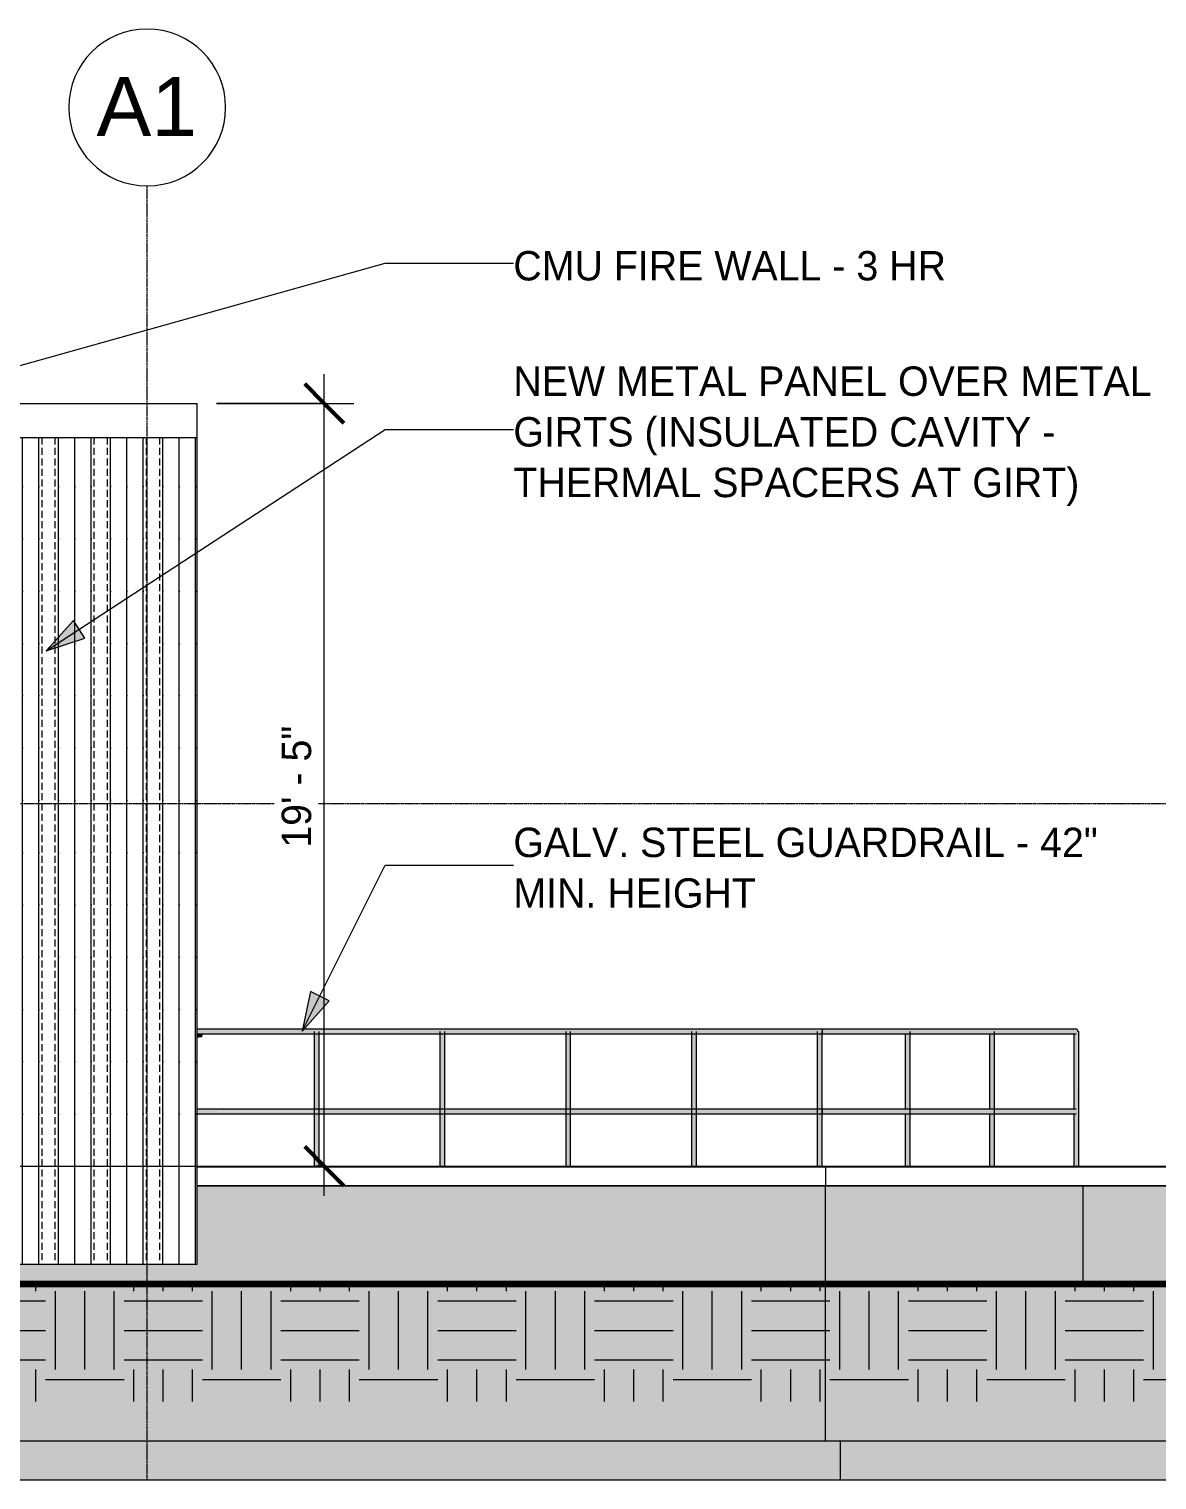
# Model space of a CAD drawing. Header units: inches. Extents: x 1352 to 4245, y -195 to 444.
# Drawn here: x 3530.3 to 3875.4, y -96 to 348 of the extents above; entities that cross this region are included whole.
import ezdxf

# ---------------------------------------------------------------- set-up
doc = ezdxf.new("R2010")
doc.units = ezdxf.units.IN
doc.header["$MEASUREMENT"] = 0
doc.linetypes.add('Aligning Line 1_8_', pattern=[0.25, 0.125, -0.125])
doc.linetypes.add('Grid Line 1_2_', pattern=[0.8749999999999999, 0.4999999999999999, -0.125, 0.125, -0.125])
for name, color, linetype, lineweight in [('A-ANNO-DIMS', 211, 'Continuous', 9), ('A-ANNO-DIMS-96', 211, 'Continuous', 9), ('A-DOOR', 31, 'Continuous', 13), ('A-DOOR-6', 31, 'Continuous', 9), ('A-FLOR', 192, 'Continuous', 13), ('A-FLOR-HRAL', 11, 'Continuous', 9), ('A-FLOR-LEVL-1', 51, 'Grid Line 1_2_', 9), ('A-ROOF', 132, 'Continuous', 13), ('A-WALL', 113, 'Continuous', 13), ('A-WALL-PATT-2', 50, 'Continuous', 13), ('A-WALL-PATT-4', 111, 'Continuous', 9), ('C-TOPO', 7, 'Continuous', 9), ('C-TOPO-1', 7, 'Continuous', 140), ('C-TOPO-4', 9, 'Continuous', 9), ('C-TOPO-5', 173, 'Continuous', 9), ('G-ANNO-SYMB', 111, 'Aligning Line 1_8_', 9), ('G-ANNO-TEXT', 231, 'Continuous', 9), ('S-FNDN-1', 50, 'Continuous', 13), ('S-FNDN-4', 254, 'Continuous', 13), ('S-FNDN-5', 163, 'Continuous', 13), ('S-GRID-1', 1, 'Grid Line 1_2_', 9), ('S-GRID-IDEN', 1, 'Continuous', 9)]:
    doc.layers.add(name, color=color, linetype=linetype, lineweight=lineweight)
doc.styles.add('Arial', font='arial.ttf', dxfattribs={"height": 17.99999999999998})
doc.styles.add('Century Gothic_1', font='ufonts.com_century-gothic.ttf', dxfattribs={"height": 8.999999999999991})
doc.dimstyles.new('OD__1__Tol__', dxfattribs={"dimscale": 12, "dimtxt": 9.39751442745773, "dimasz": 1, "dimexe": 0.75, "dimexo": 0.5000000000000002, "dimgap": 0.125, "dimtad": 1, "dimdec": 0, "dimzin": 3, "dimdsep": 46, "dimlunit": 4, "dimtxsty": 'Century Gothic_1', "dimblk1": 'OBLIQUE', "dimblk2": 'OBLIQUE', "dimsah": 1, "dimcen": 0.09, "dimdle": 0.75, "dimazin": 0, "dimtfac": 1, "dimtdec": 4, "dimtix": 1, "dimtmove": 0, "dimatfit": 3, "dimfxl": 1, "dimtvp": 1, "dimtfill": 1, "dimfrac": 2, "dimtolj": 1, "dimtzin": 0, "dimarcsym": 2})

# ---------------------------------------------------------------- blocks, each defined once
blk = doc.blocks.new('Railing - Lapeyre - 1 1_2_ Post-1355937-BUILDING SECTION - EAST_WEST - LOOKING SOUTH')
at = {"layer": 'A-FLOR-HRAL'}
h = blk.add_hatch(color=256, dxfattribs=at)
h.paths.add_polyline_path([(3825.032381609259, -0.1249999999999929), (3825.424950994021, -0.1249999999999929), (3825.424950994021, 16.75000000000376), (3825.070095105983, 16.37500000000103), (3824.684042846394, 16.10048094716177), (3824.370236606445, 16), (3824.207872966668, 16), (3824.212760514712, -0.1249999999999929), (3824.874366831841, -0.1249999999999929)], flags=0)
h.paths.add_polyline_path([(3825.424950994021, 16.75000000000376), (3825.424950994021, 41.25000000000023), (3825.070095105983, 40.87500000000261), (3824.684042846394, 40.60048094716268), (3824.370236606445, 40.50000000000006), (3824.207872966668, 40.50000000000006), (3824.238424052859, 17.49999999999983), (3824.512093414727, 17.47444436971699), (3824.874366831841, 17.28033008588932), (3825.257889110396, 16.94411428383006), (3825.337421313078, 16.85170339853096)], flags=0)
h = blk.add_hatch(color=256, dxfattribs=at)
h.paths.add_polyline_path([(3825.424950994021, -0.1249999999999929), (3825.699464358009, -0.1249999999999929), (3825.675891290183, 16.29937888544982), (3825.559895765573, 16.55588571617097), (3825.424950994021, 16.75000000000376), (3825.424950994021, 6.154484596128618)], flags=0)
h.paths.add_polyline_path([(3825.424950994021, 16.75000000000376), (3825.653527161877, 17.12499999999728), (3825.699464358009, 17.43018071964667), (3825.699464358009, 40.71966991411082), (3825.559895765573, 41.05588571617179), (3825.424950994021, 41.25000000000023), (3825.424950994021, 16.88241753460102)], flags=0)
for p, q in [((3824.203668662338, 40.52899057641497), (3824.203668662338, 17.47100942358475)), ((3825.703668662339, -0.1249999999999929), (3825.703668662339, 41.25000000000023)), ((3824.203668662338, 16.02899057641492), (3824.203668662338, -0.1249999999999929))]:
    blk.add_line(p, q, dxfattribs=at)
blk = doc.blocks.new('Railing - Lapeyre - 1 1_2_ Post-V3-BUILDING SECTION - EAST_WEST - LOOKING SOUTH')
at = {"layer": 'A-FLOR-HRAL'}
h = blk.add_hatch(color=256, dxfattribs=at)
h.paths.add_polyline_path([(3733.720597871222, -0.1249999999999929), (3733.758000379569, -0.1249999999999929), (3733.758000379569, 16.75000000000495), (3733.008000379569, 15.99999999999983), (3733.033556009852, -0.1249999999999929), (3733.563886095742, -0.1249999999999929)], flags=0)
h.paths.add_polyline_path([(3733.758000379569, 16.75000000000495), (3733.758000379569, 41.25000000000023), (3733.008000379569, 40.49999999999989), (3733.033556009852, 17.47444436971682), (3733.656296981038, 16.85170339852994)], flags=0)
h = blk.add_hatch(color=256, dxfattribs=at)
h.paths.add_polyline_path([(3733.914712155049, -0.1249999999999929), (3734.508000379569, -0.1249999999999929), (3734.482444749286, 16.02555563028301), (3733.758000379569, 16.75000000000495), (3733.758000379569, -0.1249999999999929)], flags=0)
h.paths.add_polyline_path([(3733.758000379569, 16.75000000000495), (3734.508000379569, 17.5), (3734.482444749286, 40.52555563028307), (3733.758000379574, 41.25000000000023), (3733.758000379569, 38.15898459612865)], flags=0)
for p, q in [((3733.008000379569, 41.25000000000023), (3733.008000379569, -0.1249999999999929)), ((3734.508000379569, -0.1249999999999929), (3734.508000379569, 41.25000000000023))]:
    blk.add_line(p, q, dxfattribs=at)
blk = doc.blocks.new('Railing - Lapeyre - 1 1_2_ Post-V4-BUILDING SECTION - EAST_WEST - LOOKING SOUTH')
at = {"layer": 'A-FLOR-HRAL'}
h = blk.add_hatch(color=256, dxfattribs=at)
h.paths.add_polyline_path([(3850.839168049287, -0.1249999999999929), (3851.231737434049, -0.1249999999999929), (3851.231737434049, 16.75), (3850.876881546012, 16.37500000000052), (3850.490829286422, 16.10048094716126), (3850.177023046473, 16), (3850.014659406696, 16), (3850.019546954739, -0.1249999999999929), (3850.681153271869, -0.1249999999999929)], flags=0)
h.paths.add_polyline_path([(3851.231737434049, 16.75), (3851.215678878013, 41.23134107531538), (3850.876881546012, 40.8750000000021), (3850.490829286422, 40.60048094716217), (3850.177023046473, 40.50000000000006), (3850.01473093179, 40.50000000000006), (3850.045210492887, 17.49999999999983), (3850.318879854754, 17.47444436971717), (3850.681153271869, 17.28033008589), (3851.064675550424, 16.94411428382699), (3851.144207753107, 16.85170339853062)], flags=0)
blk.add_hatch(color=256, dxfattribs=at).paths.add_polyline_path([(3851.231737434049, -0.1249999999999929), (3851.506250798036, -0.1249999999999929), (3851.506250798036, 41.25000000000023), (3851.231737434049, 41.25000000000023), (3851.231737434049, 6.154484596128618)], flags=0)
for p, q in [((3850.010455102366, 40.52899057641446), (3850.010455102366, 17.47100942358509)), ((3851.23173743405, 41.25000000000043), (3851.510455102367, 41.25000000000043)), ((3851.510455102366, -0.1249999999999929), (3851.510455102366, 41.25000000000023)), ((3850.010455102366, 16.02899057641475), (3850.010455102366, -0.1249999999999929))]:
    blk.add_line(p, q, dxfattribs=at)
blk = doc.blocks.new('Railing - Railing-1341484-BUILDING SECTION - EAST_WEST - LOOKING SOUTH')
at = {"layer": 'A-FLOR-HRAL'}
for points in [[(3601.554049697631, 41.24999999999982), (3773.124025957633, 41.24999999999982), (3773.088512415823, 41.62499999999905), (3772.99148761524, 41.89951905283822), (3772.858949272848, 41.99999999999991), (3581.703253864445, 41.97444436971673), (3581.703253864445, 41.24999999999982), (3591.102330947631, 41.24999999999982)], [(3789.684987197631, 41.24999999999982), (3851.23173743405, 41.24999999999982), (3851.168597573959, 41.62500000000008), (3850.996096268208, 41.89951905283822), (3850.882431945428, 41.97444436971656), (3850.760455102367, 41.99999999999991), (3772.927556167284, 41.97444436971656), (3773.046386794193, 41.78033008588974), (3773.11499368863, 41.4441142838269), (3773.124025957633, 41.24999999999982), (3779.233268447631, 41.24999999999982)]]:
    blk.add_hatch(color=256, dxfattribs=at).paths.add_polyline_path(points, flags=0)
h = blk.add_hatch(color=256, dxfattribs=at)
h.paths.add_polyline_path([(3772.240437008355, 41.24999999999982), (3772.959469358476, 40.5629567222194), (3773.046386794193, 40.71966991410999), (3773.11499368863, 41.05588571617283), (3773.124025957633, 41.24999999999982), (3772.434551292178, 41.24999999999982)], flags=0)
h.paths.add_polyline_path([(3771.490437008351, 40.49999999999999), (3772.240437008355, 41.24999999999982), (3733.758000379569, 41.24999999999982), (3734.50800037957, 40.49999999999999), (3768.781549697631, 40.49999999999999)], flags=0)
h.paths.add_polyline_path([(3695.275563750789, 41.24999999999982), (3696.025563750789, 40.49999999999999), (3733.049029453904, 40.54102907433516), (3733.758000379569, 41.24999999999982), (3695.469678034616, 41.24999999999982)], flags=0)
h.paths.add_polyline_path([(3656.793127122006, 41.24999999999982), (3657.543127122006, 40.49999999999999), (3694.551119381072, 40.52555563028334), (3695.275563750789, 41.24999999999982), (3656.987241405833, 41.24999999999982)], flags=0)
h.paths.add_polyline_path([(3619.060690493226, 40.49999999999999), (3656.068682752289, 40.52555563028334), (3656.793127122006, 41.24999999999982), (3618.349376541483, 41.21131395176172), (3619.040326209434, 40.52036428379125)], flags=0)
h.paths.add_polyline_path([(3617.560690493225, 40.49999999999999), (3618.310690493226, 41.24999999999982), (3581.703253864445, 41.24811697231515), (3581.703253864445, 40.49999999999999), (3601.554049697631, 40.49999999999999)], flags=0)
h = blk.add_hatch(color=256, dxfattribs=at)
h.paths.add_polyline_path([(3799.618164553986, 41.24999999999982), (3773.124025957633, 41.24999999999982), (3773.088512415823, 40.87500000000033), (3772.99148761524, 40.60048094716151), (3772.969323113617, 40.52555563028334), (3772.990437008351, 40.50004306718744), (3798.705306974696, 40.52555563028334), (3799.06758039181, 40.71966991410999), (3799.507546261521, 41.12146924148924)], flags=0)
h.paths.add_polyline_path([(3825.424950994015, 41.24999999999982), (3799.618164553986, 41.24999999999982), (3799.846740721848, 40.87500000000016), (3799.892677917978, 40.60048094716151), (3799.892677917978, 40.49999999999999), (3824.512093414726, 40.52555563028334), (3824.87436683184, 40.71966991411033), (3825.257889110393, 41.05588571617283), (3825.369641847784, 41.18573462074428)], flags=0)
h.paths.add_polyline_path([(3849.810262323699, 40.49999999999999), (3850.318879854756, 40.52555563028334), (3850.68115327187, 40.71966991411033), (3851.064675550424, 41.05588571617283), (3851.23173743405, 41.24999999999982), (3825.424950994015, 41.24999999999982), (3825.668521642674, 40.82429829884381), (3825.699464358008, 40.5762028172084), (3825.699464358008, 40.49999999999999), (3831.491862197631, 40.49999999999999)], flags=0)
h = blk.add_hatch(color=256, dxfattribs=at)
h.paths.add_polyline_path([(3772.240437008355, 16.74999999999994), (3773.124025957633, 16.74999999999994), (3773.088512415823, 17.12499999999909), (3772.959469358476, 17.43704327778044), (3772.944741176409, 17.45430416805743), (3772.433867249541, 16.94343024119132)], flags=0)
h.paths.add_polyline_path([(3733.758000379574, 16.74999999999994), (3772.240437008355, 16.74999999999994), (3771.490437008351, 17.49999999999977), (3734.467521700704, 17.45952132113353), (3733.912744572522, 16.90474419295304)], flags=0)
h.paths.add_polyline_path([(3695.275563750793, 16.74999999999994), (3733.758000379574, 16.74999999999994), (3733.008000379569, 17.49999999999977), (3696.000008120505, 17.47444436971642), (3695.391621895505, 16.86605814471477)], flags=0)
h.paths.add_polyline_path([(3656.793127122026, 16.74999999999994), (3695.275563750793, 16.74999999999994), (3694.525563750788, 17.49999999999977), (3657.517571491724, 17.47444436971642), (3656.870499218501, 16.82737209647649)], flags=0)
h.paths.add_polyline_path([(3618.310690493246, 16.74999999999994), (3656.793127122026, 16.74999999999994), (3656.043127122006, 17.49999999999977), (3619.035134862942, 17.47444436971659), (3618.349376541483, 16.78868604823822)], flags=0)
h.paths.add_polyline_path([(3581.703253864445, 16.74999999999994), (3618.27208207037, 16.78860842283609), (3617.560690493225, 17.49999999999977), (3581.703253864445, 17.47444436971659), (3581.703253864445, 16.75188302768469)], flags=0)
h = blk.add_hatch(color=256, dxfattribs=at)
h.paths.add_polyline_path([(3772.240437008355, 16.74999999999994), (3772.959469358476, 16.06295672221944), (3773.046386794193, 16.21966991411011), (3773.11499368863, 16.55588571617295), (3773.124025957633, 16.74999999999994)], flags=0)
h.paths.add_polyline_path([(3771.490437008351, 15.99999999999994), (3772.240437008355, 16.74999999999994), (3733.758000379574, 16.74999999999994), (3734.50800037957, 15.99999999999994), (3768.781549697631, 15.99999999999994)], flags=0)
h.paths.add_polyline_path([(3695.275563750793, 16.74999999999994), (3696.025563750789, 15.99999999999994), (3733.049029453904, 16.04102907433503), (3733.758000379574, 16.74999999999994), (3706.071237197631, 16.74999999999994)], flags=0)
h.paths.add_polyline_path([(3664.264362197631, 15.99999999999994), (3694.551119381072, 16.02555563028329), (3695.275563750793, 16.74999999999994), (3656.793127122026, 16.74999999999994), (3657.543127122006, 15.99999999999994)], flags=0)
h.paths.add_polyline_path([(3618.310690493246, 16.74999999999994), (3619.060690493226, 15.99999999999994), (3656.068682752289, 16.02555563028329), (3656.793127122026, 16.74999999999994), (3622.457487197631, 16.74999999999994)], flags=0)
h.paths.add_polyline_path([(3601.554049697631, 15.99999999999994), (3617.586246123508, 16.02555563028312), (3618.310690493246, 16.74999999999994), (3581.703253864445, 16.74811697231518), (3581.703253864445, 15.99999999999994)], flags=0)
h = blk.add_hatch(color=256, dxfattribs=at)
h.paths.add_polyline_path([(3825.424950994015, 16.74999999999994), (3851.23173743405, 16.74999999999994), (3850.876148841636, 17.12558147466978), (3850.489713956862, 17.40000504700532), (3850.177023046474, 17.49999999999977), (3825.699464358008, 17.47444436971642), (3825.668521642674, 17.17570170115595), (3825.559895765577, 16.94411428382693), (3825.469454709746, 16.81401735173551)], flags=0)
h.paths.add_polyline_path([(3799.618164553986, 16.74999999999994), (3799.263308665952, 17.1249999999996), (3798.877256406363, 17.39951905283834), (3798.563450166414, 17.49999999999977), (3772.964881378068, 17.46472928753701), (3772.954751347146, 17.44257261436217), (3773.046386794193, 17.28033008588977), (3773.11499368863, 16.94411428382693), (3773.124025957633, 16.74999999999994), (3799.515155708056, 16.74999999999994)], flags=0)
h.paths.add_polyline_path([(3825.424950994015, 16.74999999999994), (3825.00454338747, 17.17702188652174), (3824.625961451649, 17.42482746394336), (3824.370236606443, 17.49999999999977), (3799.892677917978, 17.47444436971642), (3799.876901116651, 17.22698307928851), (3799.753109325546, 16.94411428382693), (3799.618164553986, 16.74999999999994), (3825.321942148087, 16.74999999999994)], flags=0)
h = blk.add_hatch(color=256, dxfattribs=at)
h.paths.add_polyline_path([(3799.618164553986, 16.74999999999994), (3773.124025957633, 16.74999999999994), (3773.088512415823, 16.37500000000045), (3772.99148761524, 16.10048094716137), (3772.969323113617, 16.02555563028329), (3772.990437008351, 16.00004306718739), (3798.705306974696, 16.02555563028329), (3799.06758039181, 16.21966991411011), (3799.507546261521, 16.62146924148919)], flags=0)
h.paths.add_polyline_path([(3825.424950994015, 16.74999999999994), (3799.618164553986, 16.74999999999994), (3799.846740721848, 16.37500000000028), (3799.892677917978, 16.10048094716137), (3799.892677917978, 15.99999999999994), (3824.512093414726, 16.02555563028329), (3824.87436683184, 16.21966991411028), (3825.257889110393, 16.55588571617278), (3825.369641847784, 16.68573462074431)], flags=0)
h.paths.add_polyline_path([(3849.810262323699, 15.99999999999994), (3850.318879854756, 16.02555563028329), (3850.68115327187, 16.21966991411028), (3851.064675550424, 16.55588571617278), (3851.23173743405, 16.74999999999994), (3825.424950994015, 16.74999999999994), (3825.668521642674, 16.32429829884392), (3825.699464358008, 16.07620281720835), (3825.699464358008, 15.99999999999994), (3831.491862197631, 15.99999999999994)], flags=0)
for p, q in [((3772.858949272848, 41.99999999999991), (3581.703253864445, 41.99999999999991)), ((3581.703253864445, 40.49999999999999), (3772.858949272848, 40.49999999999999)), ((3850.760455102367, 41.99999999999991), (3772.858949272848, 41.99999999999991)), ((3772.858949272848, 40.49999999999999), (3850.760455102367, 40.49999999999999)), ((3772.858949272848, 17.49999999999977), (3581.703253864445, 17.49999999999977)), ((3581.703253864445, 15.99999999999994), (3772.858949272848, 15.99999999999994)), ((3850.760455102367, 17.49999999999977), (3772.858949272848, 17.49999999999977)), ((3772.858949272848, 15.99999999999994), (3850.760455102367, 15.99999999999994))]:
    blk.add_line(p, q, dxfattribs=at)
blk.add_ellipse((3850.760455102366, 41.24999999999999), major_axis=(7.373396217494059e-15, 0.75), ratio=0.6283764422429764, start_param=4.712388980384699, end_param=6.283185307179602, dxfattribs=at)
for points, knots in [([(3773.124025957633, 41.24999999999999), (3773.123820779564, 41.38089969390006), (3773.105444275751, 41.57697068570078), (3773.048523194695, 41.78641562586288), (3772.993013980895, 41.9069860911461), (3772.939124474452, 41.97012628734338), (3772.893641651659, 41.99570857370211), (3772.870513375504, 42.0000000061941), (3772.858949272847, 41.99999999999999)], [0, 0, 0, 0, 0.1666666666666667, 0.25, 0.3333333333333333, 0.4166666666666666, 0.4583333333333333, 0.5, 0.5, 0.5, 0.5]), ([(3773.124025957633, 16.74999999999999), (3773.123820779564, 16.88089969390007), (3773.105444275751, 17.07697068570078), (3773.048523194695, 17.28641562586289), (3772.993013980895, 17.4069860911461), (3772.94990237574, 17.45749824810391), (3772.927556167283, 17.47444436971646)], [0, 0, 0, 0, 0.1666666666666667, 0.25, 0.3333333333333333, 0.4166666666666666, 0.4166666666666666, 0.4166666666666666, 0.4166666666666666])]:
    blk.add_open_spline(points, degree=3, knots=knots, dxfattribs=at)
for points in [[(3772.927556167283, 40.52555563028353), (3772.949901808996, 40.54250192533087), (3772.993008313471, 40.59301561842537), (3773.048543880795, 40.71357813048473), (3773.091136928509, 40.87069134429672), (3773.117982900106, 41.05365649233317), (3773.123923368597, 41.18455015304995), (3773.124025957633, 41.24999999999999)], [(3772.927556167283, 16.02555563028353), (3772.949901808996, 16.04250192533086), (3772.993008313471, 16.09301561842538), (3773.048543880795, 16.2135781304847), (3773.091136928509, 16.37069134429673), (3773.117982900106, 16.55365649233318), (3773.123923368597, 16.68455015304995), (3773.124025957633, 16.74999999999998)]]:
    blk.add_open_spline(points, degree=3, dxfattribs=at)
for name, p in [('Railing - Lapeyre - 1 1_2_ Post-V3-BUILDING SECTION - EAST_WEST - LOOKING SOUTH', (-115.4473098863436, 0)), ('Railing - Lapeyre - 1 1_2_ Post-V3-BUILDING SECTION - EAST_WEST - LOOKING SOUTH', (-76.96487325756264, 0)), ('Railing - Lapeyre - 1 1_2_ Post-V3-BUILDING SECTION - EAST_WEST - LOOKING SOUTH', (-38.48243662878098, 0)), ('Railing - Lapeyre - 1 1_2_ Post-V3-BUILDING SECTION - EAST_WEST - LOOKING SOUTH', (0, 0)), ('Railing - Lapeyre - 1 1_2_ Post-V3-BUILDING SECTION - EAST_WEST - LOOKING SOUTH', (38.48243662878166, 0)), ('Railing - Lapeyre - 1 1_2_ Post-1355937-BUILDING SECTION - EAST_WEST - LOOKING SOUTH', (-25.80678644003114, 0)), ('Railing - Lapeyre - 1 1_2_ Post-1355937-BUILDING SECTION - EAST_WEST - LOOKING SOUTH', (0, 0)), ('Railing - Lapeyre - 1 1_2_ Post-V4-BUILDING SECTION - EAST_WEST - LOOKING SOUTH', (0, 0))]:
    blk.add_blockref(name, p)
blk = doc.blocks.new('Door-Passage-Single-Flush - 36_ x 80_-1370599-BUILDING SECTION - EAST_WEST - LOOKING SOUTH')
at = {"layer": 'A-DOOR'}
for points in [[(3582.19931685657, 39.99999999999994), (3582.19931685657, 40.39370078740159), (3581.703253864444, 40.3637667908807), (3581.703253864444, 39.99999999999994)], [(3581.703253864444, 39.60629921259837), (3582.19931685657, 39.61971424161842), (3582.19931685657, 39.99999999999994), (3581.703253864444, 39.95720315002225), (3581.703253864444, 39.61407992942994)], [(3582.357523849294, 39.99999999999994), (3582.409582279292, 40.04240993676452), (3582.451201477562, 40.17398382782741), (3582.511479541143, 40.27838849653005), (3582.687970775821, 40.38028575838145), (3582.291413793144, 40.35583177520581), (3582.19931685657, 40.34095488337976), (3582.19931685657, 39.99999999999994), (3582.338511104836, 39.99999999999994)], [(3582.740770204866, 39.61228041949999), (3582.687970775821, 39.61971424161842), (3582.530451257122, 39.72161150346991), (3582.409582279292, 39.89810273814853), (3582.396167250272, 39.99999999999994), (3582.19931685657, 39.99999999999994), (3582.19931685657, 39.61971424161842), (3582.362118825426, 39.63274687728795), (3582.700307595517, 39.6146041635844)], [(3582.789868037673, 39.60629921259837), (3582.891765299524, 39.61971424161842), (3583.068256534203, 39.72161150346991), (3583.170153796055, 39.89810273814853), (3583.170153796055, 40.10189726185143), (3582.986718431374, 40.34095488337976), (3582.687970775821, 40.38028575838145), (3582.511479541143, 40.27838849653005), (3582.409582279292, 40.10189726185143), (3582.448913154293, 39.80314960629919), (3582.687970775821, 39.61971424161842)]]:
    blk.add_hatch(color=256, dxfattribs=at).paths.add_polyline_path(points, flags=0)
at = {"layer": 'A-DOOR-6'}
for p, q in [((3582.19931685657, 40.39370078740159), (3581.703253864444, 40.39370078740159)), ((3581.703253864444, 39.60629921259837), (3582.19931685657, 39.60629921259837))]:
    blk.add_line(p, q, dxfattribs=at)
at = {"layer": 'A-DOOR-6', "flags": 128}
for points in [[(3582.19931685657, 40.39370078740159), (3582.222932605106, 40.39370078740159), (3582.246510573481, 40.39370078740159), (3582.270013041978, 40.39370078740159), (3582.293402411658, 40.39370078740159), (3582.31664126452, 40.39370078740159), (3582.339692423358, 40.39370078740159), (3582.362519011234, 40.39370078740159), (3582.385084510478, 40.39370078740159), (3582.407352821103, 40.39370078740159), (3582.429288318564, 40.39370078740159), (3582.450855910743, 40.39370078740159), (3582.472021094095, 40.39370078740159), (3582.492750008841, 40.39370078740159), (3582.513009493139, 40.39370078740159), (3582.532767136134, 40.39370078740159), (3582.551991329816, 40.39370078740159), (3582.570651319574, 40.39370078740159), (3582.588717253404, 40.39370078740159), (3582.606160229667, 40.39370078740159), (3582.622952343322, 40.39370078740159), (3582.639066730569, 40.39370078740159), (3582.654477611826, 40.39370078740159), (3582.66916033297, 40.39370078740159), (3582.68309140478, 40.39370078740159)], [(3582.836998827944, 40.39086954167464), (3582.852591741064, 40.38867215880924), (3582.868084309639, 40.38585298340211), (3582.883451748864, 40.38241652553227), (3582.898669474116, 40.37836828279958), (3582.913713140278, 40.37371473152844), (3582.928558680695, 40.36846331640856), (3582.943182345668, 40.36262243858376)], [(3583.103097021939, 40.23851187269428), (3583.112384403146, 40.22579527010733), (3583.121155826967, 40.21271744325525), (3583.129397260997, 40.19929931387116), (3583.137095520698, 40.18556234809997), (3583.144238290498, 40.17152852215624), (3583.150814143489, 40.15722028716774), (3583.156812559707, 40.1426605332586)], [(3583.171251935357, 40.09770687072929), (3583.174854101624, 40.08237742751628), (3583.177840372314, 40.06691619799226), (3583.180205970032, 40.05134791682598), (3583.181947110325, 40.03569748994649), (3583.183061007743, 40.01998995469832), (3583.183545880283, 40.00425043978665), (3583.183568825075, 39.99999999999994)], [(3583.183568825075, 39.99999999999994), (3583.183253906437, 39.98425616764296), (3583.182309654328, 39.96853752205936), (3583.180737579348, 39.95286920972875), (3583.178540196482, 39.93727629660861), (3583.175721021075, 39.92178372803343), (3583.172284563206, 39.9064162888082)], [(3582.699664363075, 39.60629921259837), (3582.686719778762, 39.60629921259837), (3582.672995453747, 39.60629921259837), (3582.658513344022, 39.60629921259837), (3582.643296617875, 39.60629921259837), (3582.627369618819, 39.60629921259837), (3582.610757826658, 39.60629921259837), (3582.593487816713, 39.60629921259837), (3582.575587217318, 39.60629921259837), (3582.557084665612, 39.60629921259837), (3582.538009761732, 39.60629921259837), (3582.518393021453, 39.60629921259837), (3582.498265827377, 39.60629921259837), (3582.47766037872, 39.60629921259837), (3582.456609639805, 39.60629921259837), (3582.435147287322, 39.60629921259837), (3582.413307656459, 39.60629921259837), (3582.391125685963, 39.60629921259837), (3582.368636862259, 39.60629921259837), (3582.345877162664, 39.60629921259837), (3582.322882997845, 39.60629921259837), (3582.299691153559, 39.60629921259837), (3582.27633873181, 39.60629921259837), (3582.252863091491, 39.60629921259837), (3582.229301788618, 39.60629921259837), (3582.205692516251, 39.60629921259837), (3582.19931685657, 39.60629921259837)], [(3583.028379910367, 39.68677101573373), (3583.015663307781, 39.67748363452716), (3583.002585480929, 39.66871221070556), (3582.989167351544, 39.66047077667587), (3582.975430385774, 39.6527725169744), (3582.96139655983, 39.6456297471746), (3582.947088324841, 39.63905389418436), (3582.932528570931, 39.63305547796568)], [(3583.152490476257, 39.84668569200445), (3583.146069479886, 39.83230729721819), (3583.139078637193, 39.8181971749837), (3583.131529132034, 39.80437789848673), (3583.123433042009, 39.7908715756217), (3583.114803319133, 39.77769981362396), (3583.105653769124, 39.76488368450301), (3583.095999029307, 39.75244369133124)]]:
    blk.add_lwpolyline(points, dxfattribs=at)
at = {"layer": 'A-DOOR-6'}
for start, end in [(0, 180), (180, 0)]:
    blk.add_arc((3582.789868037672, 40.00000000000008), 0.3937007874014853, start, end, dxfattribs=at)
blk = doc.blocks.new('Grid - Grid Head - Circle-50561-BUILDING SECTION - EAST_WEST - LOOKING SOUTH')
at = {"layer": 'S-GRID-IDEN'}
for radius, start, end in [(24, 0, 179.9999999999999), (23.99999999999998, 179.9999999999999, 359.9999999999994)]:
    blk.add_arc((2877.203253864448, 324.0000000000421), radius, start, end, dxfattribs=at)
blk = doc.blocks.new('DIMBLOCK4-BUILDING SECTION - EAST_WEST - LOOKING SOUTH')
at = {"layer": 'A-ANNO-DIMS-96'}
for p, q in [((3620.655470356712, -8.999999999999998), (3620.655470356712, 242.4265396963081)), ((3587.703253864444, 233.4265396963081), (3629.655470356712, 233.4265396963081)), ((3620.655470356712, 233.4265396963081), (3587.703253864444, 233.4265396963081)), ((3618.170188982474, 0), (3629.655470356712, 0)), ((3620.655470356712, 0), (3618.170188982474, 0))]:
    blk.add_line(p, q, dxfattribs=at)
at = {"layer": 'A-ANNO-DIMS-96', "lineweight": 50}
for p, q in [((3620.655470356712, 233.4265396963081), (3614.655470356712, 239.4265396963081)), ((3620.655470356712, 233.4265396963081), (3626.655470356712, 227.4265396963081)), ((3620.655470356712, 0), (3614.655470356712, 6.000000000000003)), ((3620.655470356712, 0), (3626.655470356712, -6.000000000000003))]:
    blk.add_line(p, q, dxfattribs=at)
at = {"layer": 'A-ANNO-DIMS-96', "color": 0, "insert": (3607.619633130256, 97.47074030621681), "char_height": 8.999999999999998, "width": 46.18207090064941, "attachment_point": 1, "rotation": 90, "line_spacing_factor": 0.9845015114479527, "style": 'Century Gothic_1', "bg_fill": 3, "box_fill_scale": 1.25, "bg_fill_color": 256, "bg_fill_true_color": 13158600, "bg_fill_transparency": 0}
blk.add_mtext('19\' - 5"', dxfattribs=at)
blk = doc.blocks.new('_Oblique')
at = {"color": 0, "linetype": 'ByBlock', "lineweight": -2}
blk.add_line((-0.5, -0.5), (0.5, 0.5), dxfattribs=at)

msp = doc.modelspace()

# ---------------------------------------------------------------- hatches: boundary and pattern name
at = {"layer": 'A-WALL-PATT-2'}
h = msp.add_hatch(color=256, dxfattribs=at)
h.paths.add_polyline_path([(3774.007614906912, -84.00000000000408), (3774.007614906912, -72.00000000000033), (3212.453253864443, -72.00000000000033), (3212.453253864443, -84.0000000000022), (3625.791105092791, -84.00000000000357)], flags=0)
h.paths.add_polyline_path([(3265.203253864445, -36.00000000000016), (3774.007614906912, -36.00000000000016), (3774.007614906912, -6.00000000000017), (3581.703253864445, -5.999999999999488), (3581.703253864445, -30.00000000000017), (3265.203253864445, -30.00000000000017)], flags=0)
h.paths.add_polyline_path([(3258.543293312151, -36.00000000000016), (3247.709959978818, -30.00000000000017), (3212.453253864443, -30.00000000000017), (3212.453253864443, -36.00000000000016), (3250.703253864445, -36.00000000000016)], flags=0)
h = msp.add_hatch(color=256, dxfattribs=at)
h.paths.add_polyline_path([(3786.387286638088, -84.00000000000408), (3786.387286638088, -72.00000000000033), (3774.007614906912, -72.00000000000033), (3774.007614906912, -84.00000000000408), (3778.602277443182, -84.00000000000408)], flags=0)
h.paths.add_polyline_path([(3774.007614906912, -36.00000000000016), (3786.387286638088, -36.00000000000016), (3786.387286638088, -6.00000000000017), (3774.007614906912, -6.00000000000017)], flags=0)
h = msp.add_hatch(color=256, dxfattribs=at)
h.paths.add_polyline_path([(3963.580465510639, -84.00000000000254), (3963.580465510639, -72.00000000000033), (3786.387286638088, -72.00000000000033), (3786.387286638088, -84.00000000000135), (3956.912487197631, -84.00000000000254)], flags=0)
h.paths.add_polyline_path([(3963.580465510639, -36.00000000000016), (3963.580465510639, -6.00000000000017), (3786.387286638088, -5.999999999998805), (3786.387286638088, -36.00000000000016), (3956.912487197631, -36.00000000000016)], flags=0)
for points in [[(3212.453253864443, -72.00000000000033), (3774.007614906912, -72.00000000000033), (3774.007614906912, -36.00000000000016), (3265.203253864445, -36.00000000000016), (3265.177698234162, -38.80000000000017), (3263.703253864445, -38.80000000000017), (3263.703253864445, -36.00000000000016), (3212.453253864443, -36.00000000000016), (3212.453253864443, -57.85451540387134)], [(3786.387286638088, -72.00000000000033), (3786.387286638088, -36.00000000000016), (3774.007614906912, -36.00000000000016), (3774.007614906912, -72.00000000000033)], [(3789.684987197631, -72.00000000000033), (3963.580465510639, -72.00000000000033), (3963.580465510639, -36.00000000000016), (3786.387286638088, -36.00000000000016), (3786.387286638088, -72.00000000000033)]]:
    msp.add_hatch(color=256, dxfattribs=at).paths.add_polyline_path(points, flags=0)
at = {"layer": 'A-WALL-PATT-4'}
h = msp.add_hatch(dxfattribs=at)
h.set_pattern_fill('FP_6', color=256, style=0, pattern_type=2)
h.set_pattern_definition([(90, (3587.266, 0), (-16, 9.797174393178826e-16), [16, 0, 0, 0]), (90, (3581.266, 0), (-16, 9.797174393178826e-16), [16, 0, 0, 0]), (90, (3582.266, 0), (-16, 9.797174393178826e-16), [2.143, -13.857]), (90, (3576.266, 0), (-16, 9.797174393178826e-16), [16, 0, 0, 0]), (90, (3582.266, 3.214), (-16, 9.797174393178826e-16), [2.143, -13.857]), (90, (3582.266, 6.428999999999999), (-16, 9.797174393178826e-16), [2.143, -13.857]), (90, (3582.266, 9.642999999999999), (-16, 9.797174393178826e-16), [2.143, -13.857]), (90, (3582.266, 12.857), (-16, 9.797174393178826e-16), [2.143, -13.857]), (90, (3586.266, 0), (-16, 9.797174393178826e-16), [2.143, -13.857]), (90, (3586.266, 3.214), (-16, 9.797174393178826e-16), [2.143, -13.857]), (90, (3586.266, 6.428999999999999), (-16, 9.797174393178826e-16), [2.143, -13.857]), (90, (3586.266, 9.642999999999999), (-16, 9.797174393178826e-16), [2.143, -13.857]), (90, (3586.266, 12.857), (-16, 9.797174393178826e-16), [2.143, -13.857])])
h.paths.add_polyline_path([(3261.453254074461, -1.70530256582424e-13), (3263.703253864445, -1.70530256582424e-13), (3263.6792597816, 12.02132635411686), (3261.453254074461, 13.25419105345531), (3261.453254074461, 6.154484596128554)], flags=0)
h.paths.add_polyline_path([(3265.203253864445, -1.70530256582424e-13), (3581.703253864445, -1.70530256582424e-13), (3581.703253864445, 222.9243989398944), (3261.453254074461, 222.9243989398944), (3261.453254074461, 14.9688856369869), (3264.453253864444, 13.27813389121547), (3264.453253864444, 13.19999999999976), (3265.203253864445, 13.19248453453491), (3265.203253864445, 6.154484596128554)], flags=0)
h = msp.add_hatch(dxfattribs=at)
h.set_pattern_fill('FP_11', color=256, style=0, pattern_type=2)
h.set_pattern_definition([(90, (3603.266, 0), (-16, 9.797174393178826e-16), [16, 0, 0, 0]), (90, (3597.266, 0), (-16, 9.797174393178826e-16), [16, 0, 0, 0]), (90, (3598.266, 0), (-16, 9.797174393178826e-16), [2.143, -13.857]), (90, (3592.266, 0), (-16, 9.797174393178826e-16), [16, 0, 0, 0]), (90, (3598.266, 3.214), (-16, 9.797174393178826e-16), [2.143, -13.857]), (90, (3598.266, 6.428999999999999), (-16, 9.797174393178826e-16), [2.143, -13.857]), (90, (3598.266, 9.642999999999999), (-16, 9.797174393178826e-16), [2.143, -13.857]), (90, (3598.266, 12.857), (-16, 9.797174393178826e-16), [2.143, -13.857]), (90, (3602.266, 0), (-16, 9.797174393178826e-16), [2.143, -13.857]), (90, (3602.266, 3.214), (-16, 9.797174393178826e-16), [2.143, -13.857]), (90, (3602.266, 6.428999999999999), (-16, 9.797174393178826e-16), [2.143, -13.857]), (90, (3602.266, 9.642999999999999), (-16, 9.797174393178826e-16), [2.143, -13.857]), (90, (3602.266, 12.857), (-16, 9.797174393178826e-16), [2.143, -13.857])])
h.paths.add_polyline_path([(3580.650612197631, -30.00000000000017), (3581.703253864445, -30.00000000000017), (3581.703253864445, -1.70530256582424e-13), (3265.203253864445, -1.70530256582424e-13), (3265.203253864445, -30.00000000000017), (3538.843737197631, -30.00000000000017)], flags=0)
h.paths.add_polyline_path([(3237.703253864446, -30.00000000000017), (3247.709959978818, -30.00000000000017), (3213.203253864445, -10.88859353665594), (3213.177698234162, -17.20000000000021), (3212.453253864443, -17.20000000000021), (3212.453253864443, -30.00000000000017)], flags=0)
h.paths.add_polyline_path([(3251.453253864445, -28.80000000000024), (3263.703253864445, -28.80000000000024), (3263.679259781601, -12.47867364588336), (3241.148321254312, -1.70530256582424e-13), (3213.203253864445, -1.70530256582424e-13), (3213.203253864445, -7.200000000000101), (3225.453253864445, -7.200000000000101), (3224.703253864445, -14.4000000000002), (3238.453253864444, -14.4000000000002), (3237.703253864446, -21.60000000000013), (3251.453253864445, -21.60000000000013), (3250.703253864445, -28.80000000000024)], flags=0)
h.paths.add_polyline_path([(3263.703253864445, -10.77726809284996), (3263.703253864445, -1.70530256582424e-13), (3244.244297585688, -1.70530256582424e-13), (3262.024985120456, -9.847765403871334)], flags=0)
at = {"layer": 'C-TOPO'}
h = msp.add_hatch(dxfattribs=at)
h.set_pattern_fill('FP_2', color=256, style=0, pattern_type=2)
h.set_pattern_definition([(0, (2839.341, 132.759), (24, 24), [24, -24]), (0, (2839.341, 141.759), (24, 24), [24, -24]), (0, (2839.341, 150.759), (24, 24), [24, -24]), (90, (2842.341, 153.759), (-24, 24), [24, -24]), (90, (2851.341, 153.759), (-24, 24), [24, -24]), (90, (2860.341, 153.759), (-24, 24), [24, -24])])
h.paths.add_polyline_path([(4124.139987197631, -72.00000000000033), (4124.139987197631, -36.00000000000016), (3212.453253864451, -36.00000000000016), (3212.453253864451, -72.00000000000033), (3956.912487197631, -72.00000000000033)], flags=0)
at = {"layer": 'G-ANNO-TEXT'}
for points in [[(3535.578187389757, 157.7483900949603), (3547.383573177748, 161.6177054396981), (3543.867293711264, 167.0020083727518)], [(3613.917451517091, 41.29813260838278), (3622.159947185293, 50.59329263928047), (3616.408082140888, 53.46922516148292)]]:
    msp.add_hatch(color=256, dxfattribs=at).paths.add_polyline_path(points, flags=0)
at = {"layer": 'S-FNDN-1'}
for points in [[(3778.602277443182, -96.00000000000306), (3778.602277443182, -84.00000000000306), (3225.453253864444, -84.00000000000118), (3225.453253864444, -96.00000000000118), (3622.457487197631, -96.00000000000254)], [(3967.656193603046, -96.00000000000186), (3967.65619360304, -84.00000000000186), (3778.602277443182, -84.0000000000005), (3778.602277443182, -96.0000000000005), (3956.912487197631, -96.00000000000186)]]:
    msp.add_hatch(color=256, dxfattribs=at).paths.add_polyline_path(points, flags=0)

# ---------------------------------------------------------------- linework, layer by layer
at = {"layer": 'A-FLOR'}
for p, q in [((3581.703253864444, -0.1249999999998841), (4075.286122447537, -0.1249999999998841)), ((3774.007614906911, -0.1249999999998843), (3774.007614906911, -6.124999999999883)), ((3774.007614906911, -6.124999999999883), (3581.703253864444, -6.124999999999883)), ((3963.580465510641, -6.124999999999883), (3774.007690429779, -6.124999999999883))]:
    msp.add_line(p, q, dxfattribs=at)
at = {"layer": 'A-FLOR-LEVL-1'}
for p, q in [((1351.78415744599, 111), (4220.885431294822, 111)), ((1351.78415744599, 0), (4220.885431294822, 0))]:
    msp.add_line(p, q, dxfattribs=at)
at = {"layer": 'A-ROOF'}
for p in [(3220.453253864446, 233.4265396963081), (3581.703253864444, 222.9243989398944)]:
    msp.add_line(p, (3581.703253864444, 233.4265396963081), dxfattribs=at)
at = {"layer": 'A-WALL'}
for p, q in [((3581.703253864444, 222.9243989398944), (3261.453254074461, 222.9243989398943)), ((3581.703253864444, -30), (3581.703253864444, 222.9243989398944)), ((3265.196766665988, 0), (3581.703253864444, 0)), ((3265.203253864445, -30), (3581.703253864444, -30))]:
    msp.add_line(p, q, dxfattribs=at)
at = {"layer": 'C-TOPO'}
for p, q in [((3637.098266601655, -36.00000000000016), (3265.203253864445, -36.00000000000016)), ((3610.28942871103, -36.00000000000016), (3525.017578125094, -36.00000000000016)), ((3625.791137695405, -36.00000000000016), (3610.28942871103, -36.00000000000016)), ((3819.42370605478, -36.00000000000016), (3625.791137695405, -36.00000000000016)), ((3637.098266601655, -36.00000000000016), (3752.947265625093, -36.00000000000016)), ((3774.007614906912, -36.00000000000016), (3752.947265625093, -36.00000000000016)), ((3774.00769042978, -36.00000000000016), (3786.387168398459, -36.00000000000016)), ((3786.387286638088, -36.00000000000016), (3852.802734375092, -36.00000000000016)), ((4124.139987197631, -36.00000000000016), (3819.42370605478, -36.00000000000016))]:
    msp.add_line(p, q, dxfattribs=at)
at = {"layer": 'C-TOPO-1'}
for p, q in [((3525.017477567958, -35.99999999999999), (3610.289479125138, -35.99999999999999)), ((3610.289479125138, -35.99999999999999), (3625.79110509279, -35.99999999999999)), ((3625.79110509279, -35.99999999999999), (3819.42347779175, -35.99999999999999)), ((3819.42347779175, -35.99999999999999), (4124.13998719763, -35.99999999999999))]:
    msp.add_line(p, q, dxfattribs=at)
at = {"layer": 'C-TOPO-4'}
for p, q in [((3637.098266601655, -36.00000000000016), (3265.203253864445, -36.00000000000016)), ((3752.947265625093, -36.00000000000016), (3637.098266601655, -36.00000000000016)), ((3774.007614906912, -36.00000000000016), (3752.947265625093, -36.00000000000016)), ((3786.387168398459, -36.00000000000016), (3774.00769042978, -36.00000000000016)), ((3852.802734375092, -36.00000000000016), (3786.387286638088, -36.00000000000016))]:
    msp.add_line(p, q, dxfattribs=at)
at = {"layer": 'C-TOPO-5'}
for p, q in [((3637.098266601655, -6.006280660629442), (3581.703253864445, -6.006280660629442)), ((3581.703253864445, -6.006280660629442), (3774.007614906912, -6.006280660629442)), ((3752.947265625093, -6.006280660629442), (3637.098266601655, -6.006280660629442)), ((3774.007614906912, -6.006280660629442), (3752.947265625093, -6.006280660629442)), ((3786.387168398459, -6.006280660629442), (3774.00769042978, -6.006280660629442)), ((3774.00769042978, -6.006280660629442), (3786.387168398459, -6.006280660629442)), ((3852.802734375092, -6.006280660629442), (3786.387286638088, -6.006280660629442)), ((3786.387286638088, -6.006280660629442), (3852.802734375092, -6.006280660629442)), ((3852.802734375092, -6.006280660629442), (3852.802734375092, -36.00000000000016))]:
    msp.add_line(p, q, dxfattribs=at)
at = {"layer": 'G-ANNO-SYMB'}
msp.add_line((1448.499987197633, 0), (4124.13998719763, 0), dxfattribs=at)
at = {"layer": 'G-ANNO-TEXT'}
for p, q in [((3219.045214767151, 158.8070287993837), (3639.324780423253, 276.3159249903846)), ((3639.324780423253, 276.3159249903846), (3678.49441248692, 276.3159249903846)), ((3535.578187389757, 157.7483900949603), (3639.324780423253, 225.5012671780599)), ((3639.324780423253, 225.5012671780599), (3678.49441248692, 225.5012671780599)), ((3543.867293711264, 167.0020083727518), (3535.578187389757, 157.7483900949603)), ((3547.383573177748, 161.6177054396981), (3543.867293711264, 167.0020083727518)), ((3535.578187389757, 157.7483900949603), (3547.383573177748, 161.6177054396981)), ((3613.917451517091, 41.29813260838278), (3639.324780423254, 92.1127904207075)), ((3639.324780423254, 92.1127904207075), (3678.494412486921, 92.1127904207075)), ((3616.408082140888, 53.46922516148292), (3613.917451517091, 41.29813260838278)), ((3622.159947185293, 50.59329263928047), (3616.408082140888, 53.46922516148292)), ((3613.917451517091, 41.29813260838278), (3622.159947185293, 50.59329263928047))]:
    msp.add_line(p, q, dxfattribs=at)
at = {"layer": 'S-FNDN-4'}
msp.add_line((3774.007614906911, -84.00000000000387), (3774.007614906911, -6.124999999999883), dxfattribs=at)
at = {"layer": 'S-FNDN-5'}
for p, q in [((4100.674802713749, -5.999999999999999), (3581.703253864444, -5.999999999999324)), ((3225.453253864444, -84.00000000000094), (4101.839659952426, -84.00000000000291)), ((3778.602277443181, -96.0000000000029), (3778.602277443181, -84.0000000000029)), ((3225.453253864444, -96.00000000000092), (4101.839659952426, -96.0000000000029))]:
    msp.add_line(p, q, dxfattribs=at)
at = {"layer": 'S-GRID-1'}
msp.add_line((3566.453253864443, -96.00000000002746), (3566.453253864443, 300.0000000000423), dxfattribs=at)

# ---------------------------------------------------------------- block references
at = {"layer": 'A-DOOR'}
msp.add_blockref('Door-Passage-Single-Flush - 36_ x 80_-1370599-BUILDING SECTION - EAST_WEST - LOOKING SOUTH', (0, 0), dxfattribs=at)
at = {"layer": 'A-FLOR-HRAL'}
msp.add_blockref('Railing - Railing-1341484-BUILDING SECTION - EAST_WEST - LOOKING SOUTH', (0, 0), dxfattribs=at)
at = {"layer": 'S-GRID-IDEN'}
msp.add_blockref('Grid - Grid Head - Circle-50561-BUILDING SECTION - EAST_WEST - LOOKING SOUTH', (689.2499999999919, 0), dxfattribs=at)

# ---------------------------------------------------------------- texts
at = {"layer": 'G-ANNO-TEXT', "char_height": 8.999999999999991, "attachment_point": 1, "style": 'Century Gothic_1'}
for s, insert, width in [('CMU FIRE WALL - 3 HR', (3678.49441248692, 280.0639564864476), 162.7109999999998), ('NEW METAL PANEL OVER METAL', (3678.49441248692, 244.7453616662488), 237.2489999999997), ('GIRTS (INSULATED CAVITY -', (3678.49441248692, 229.2453616662488), 198.7679999999997), ('THERMAL SPACERS AT GIRT)', (3678.49441248692, 213.7453616662488), 203.3129999999998), ('GALV. STEEL GUARDRAIL - 42"', (3678.494412486921, 103.6088534128335), 217.2509999999997), ('MIN. HEIGHT', (3678.494412486921, 88.10885341283348), 92.71799999999989)]:
    msp.add_mtext(s, dxfattribs=dict(at, insert=insert, width=width))
at = {"layer": 'S-GRID-IDEN', "insert": (3550.952577221281, 333.2879394807006), "char_height": 17.99999999999998, "width": 37.26899999999995, "attachment_point": 1, "style": 'Arial'}
msp.add_mtext('A1', dxfattribs=at)

# ---------------------------------------------------------------- next in the draw order: dimensions: what is measured, and where the dimension line sits
at = {"layer": 'A-ANNO-DIMS'}
dim = msp.add_linear_dim(base=(3620.655470356714, 233.4265396963083), p1=(3612.170188982474, 0), p2=(3581.703253864444, 233.4265396963081), angle=89.99999999999991, dimstyle='OD__1__Tol__', override={"dimpost": '<>', "dimfxl": 235.4064221088251}, dxfattribs=at)
dim.commit()
dim.dimension.update_dxf_attribs({"geometry": 'DIMBLOCK4-BUILDING SECTION - EAST_WEST - LOOKING SOUTH', "text_midpoint": (3614.429093707226, 116.7132698481531)})

doc.saveas('drawing.dxf')
